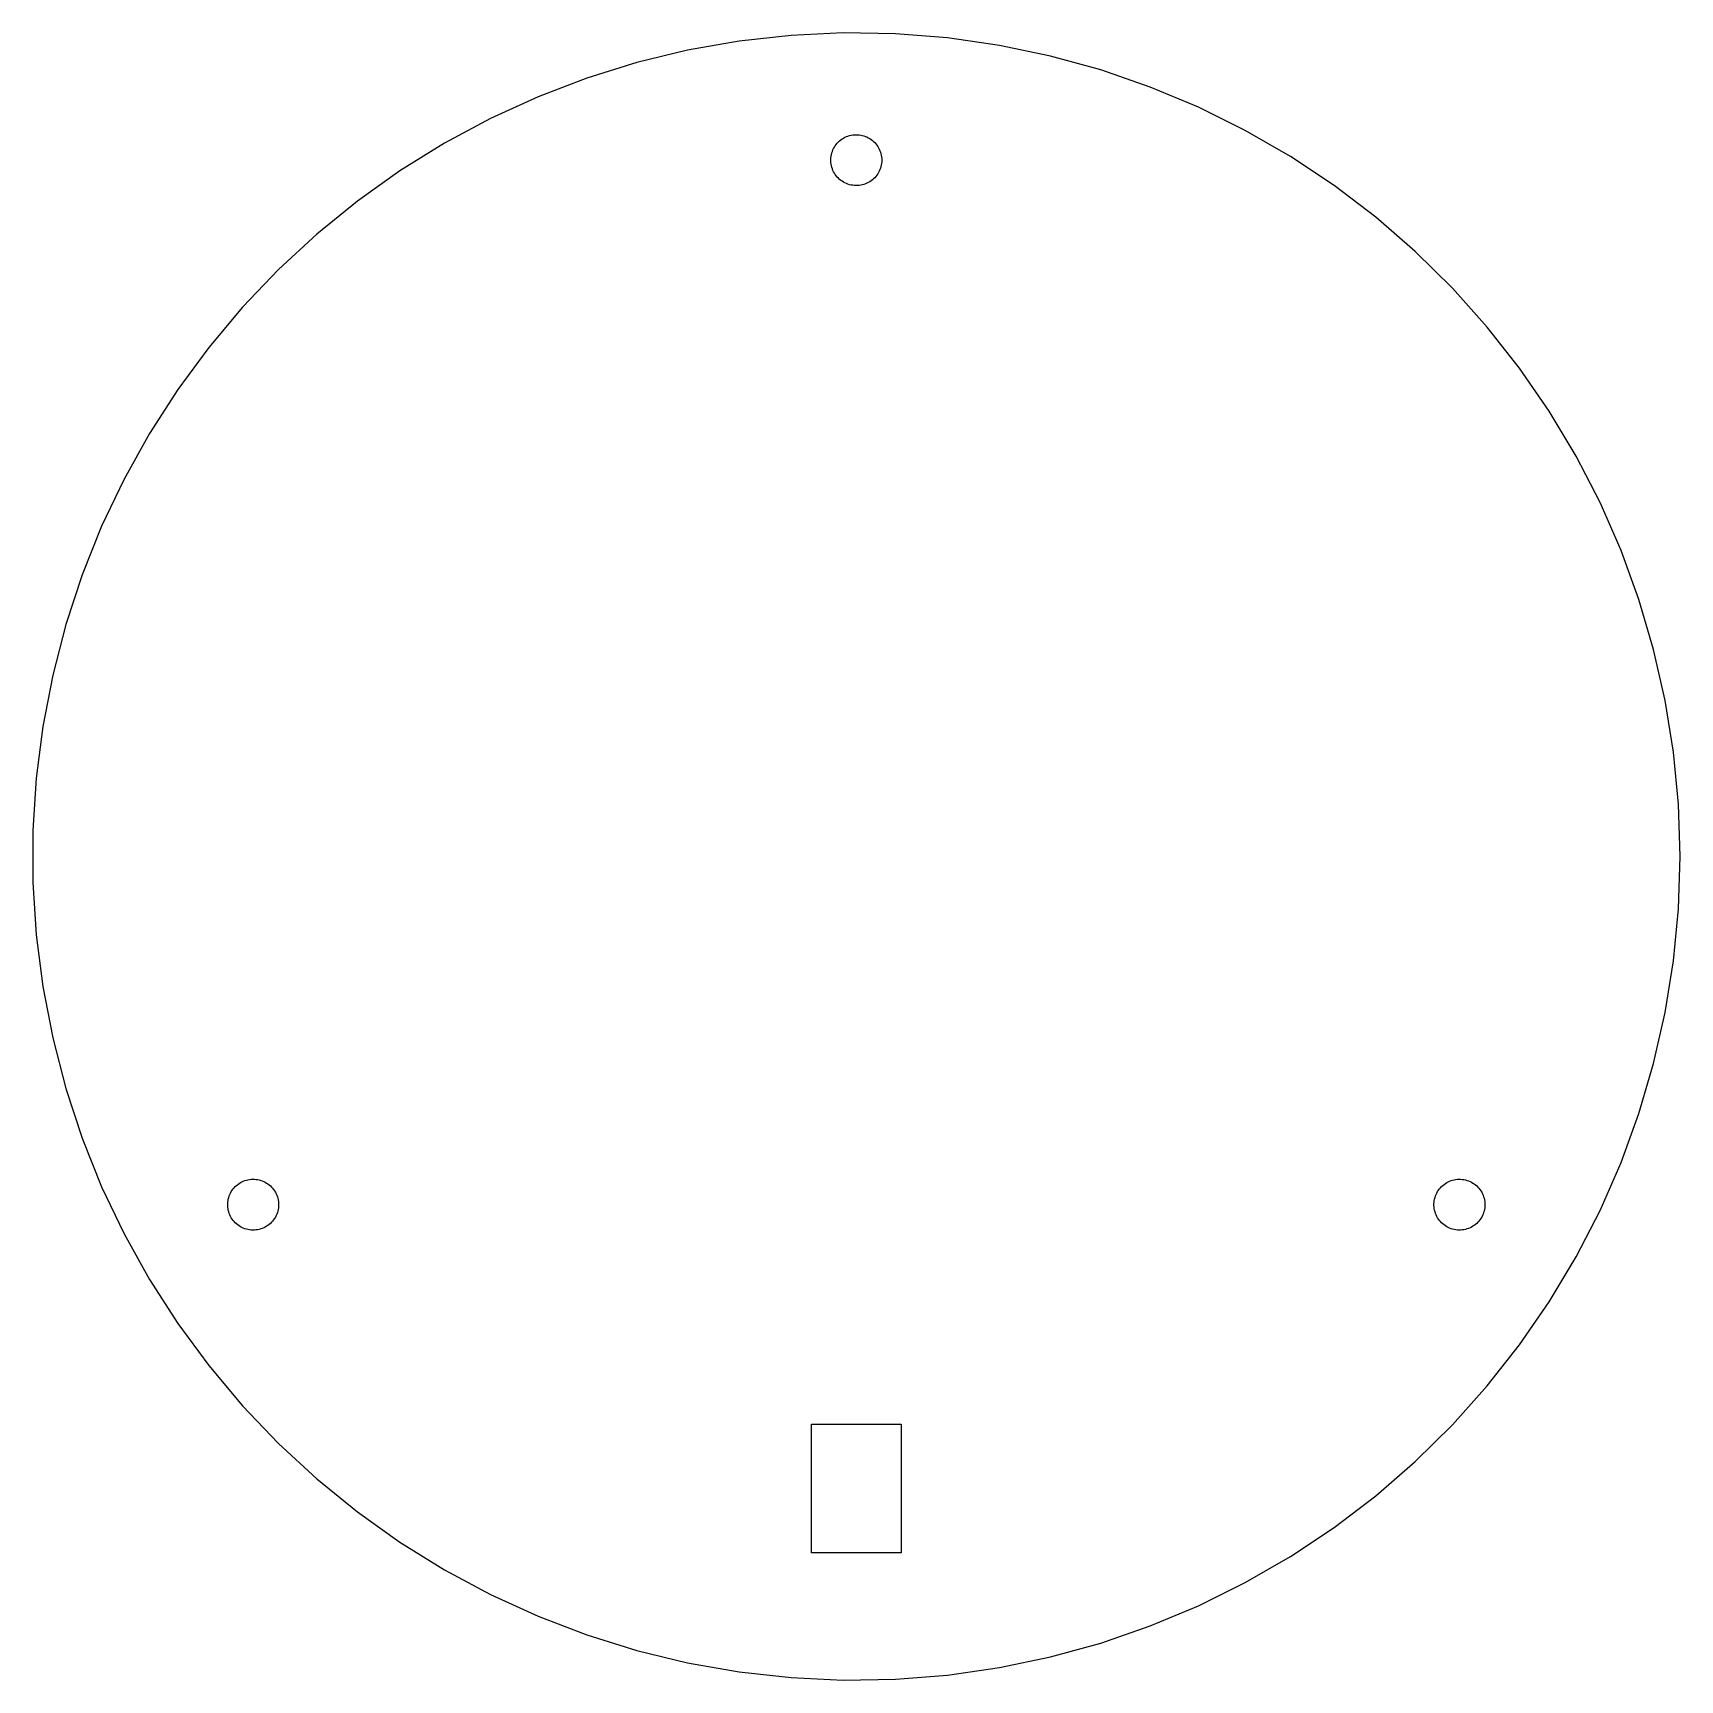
# Model space of a CAD drawing. Header units: metres. Extents: x -55 to 55, y -55 to 55.
import ezdxf

# ---------------------------------------------------------------- set-up
doc = ezdxf.new("R2010")
doc.units = ezdxf.units.M

msp = doc.modelspace()

# ---------------------------------------------------------------- linework, layer by layer
for p, q in [((-0.87262, 54.9931), (-4.35873, 54.827)), ((2.617, 54.9377), (-0.87262, 54.9931)), ((-7.8273, 54.4402), (-11.2644, 53.8341)), ((-4.35873, 54.827), (-7.8273, 54.4402)), ((6.0961, 54.6611), (2.617, 54.9377)), ((9.55064, 54.1644), (6.0961, 54.6611)), ((12.9667, 53.4496), (9.55064, 54.1644)), ((-14.6561, 53.0113), (-17.9887, 51.975)), ((-11.2644, 53.8341), (-14.6561, 53.0113)), ((16.3306, 52.5196), (12.9667, 53.4496)), ((-17.9887, 51.975), (-21.249, 50.7295)), ((19.6287, 51.3781), (16.3306, 52.5196)), ((-21.249, 50.7295), (-24.4237, 49.2796)), ((22.8478, 50.0298), (19.6287, 51.3781)), ((25.9749, 48.4799), (22.8478, 50.0298)), ((-24.4237, 49.2796), (-27.5, 47.6314)), ((28.9974, 46.7349), (25.9749, 48.4799)), ((-27.5, 47.6314), (-30.4656, 45.7913)), ((-1.51102, 47.279), (-1.45856, 47.3732)), ((-1.45856, 47.3732), (-1.40024, 47.464)), ((-1.40024, 47.464), (-1.33629, 47.5509)), ((-1.33629, 47.5509), (-1.26694, 47.6335)), ((-1.26694, 47.6335), (-1.1925, 47.7116)), ((-1.1925, 47.7116), (-1.11325, 47.7848)), ((-1.11325, 47.7848), (-1.02953, 47.8528)), ((-1.02953, 47.8528), (-0.94165, 47.9154)), ((-0.94165, 47.9154), (-0.849991, 47.9722)), ((-0.849991, 47.9722), (-0.754898, 48.0232)), ((-0.754898, 48.0232), (-0.656784, 48.068)), ((-0.656784, 48.068), (-0.556015, 48.1065)), ((-0.556015, 48.1065), (-0.453003, 48.1385)), ((-0.453003, 48.1385), (-0.34816, 48.164)), ((-0.34816, 48.164), (-0.241928, 48.1827)), ((-0.241928, 48.1827), (-0.13472, 48.1946)), ((-0.13472, 48.1946), (-0.026962, 48.1998)), ((-0.026962, 48.1998), (0.080887, 48.1981)), ((0.080887, 48.1981), (0.188416, 48.1895)), ((0.188416, 48.1895), (0.295197, 48.1742)), ((0.295197, 48.1742), (0.400787, 48.1521)), ((0.400787, 48.1521), (0.504761, 48.1233)), ((0.504761, 48.1233), (0.606705, 48.088)), ((0.606705, 48.088), (0.706192, 48.0464)), ((0.706192, 48.0464), (0.802856, 47.9985)), ((0.802856, 47.9985), (0.896271, 47.9445)), ((0.896271, 47.9445), (0.986084, 47.8848)), ((0.986084, 47.8848), (1.07193, 47.8194)), ((1.07193, 47.8194), (1.15346, 47.7488)), ((1.15346, 47.7488), (1.23035, 47.6731)), ((1.23035, 47.6731), (1.30226, 47.5927)), ((1.30226, 47.5927), (1.36896, 47.5079)), ((1.36896, 47.5079), (1.43013, 47.4191)), ((1.43013, 47.4191), (1.48553, 47.3265)), ((1.48553, 47.3265), (1.53497, 47.2307)), ((-1.69914, 46.5539), (-1.69229, 46.6616)), ((-1.69914, 46.4461), (-1.69914, 46.5539)), ((-1.69229, 46.3384), (-1.69914, 46.4461)), ((-1.69229, 46.6616), (-1.67863, 46.7686)), ((-1.67863, 46.2314), (-1.69229, 46.3384)), ((-1.67863, 46.7686), (-1.65822, 46.8745)), ((-1.65822, 46.1255), (-1.67863, 46.2314)), ((-1.65822, 46.8745), (-1.63113, 46.9789)), ((-1.63113, 46.9789), (-1.59747, 47.0814)), ((-1.59747, 47.0814), (-1.55737, 47.1816)), ((-1.55737, 47.1816), (-1.51102, 47.279)), ((1.53497, 47.2307), (1.57822, 47.1318)), ((1.57822, 47.1318), (1.61511, 47.0305)), ((1.61511, 47.0305), (1.64551, 46.9269)), ((1.64551, 46.9269), (1.66927, 46.8217)), ((1.66927, 46.8217), (1.68631, 46.7152)), ((1.68631, 46.2848), (1.66927, 46.1783)), ((1.68631, 46.7152), (1.69656, 46.6078)), ((1.69656, 46.3922), (1.68631, 46.2848)), ((1.69656, 46.6078), (1.7, 46.5)), ((1.7, 46.5), (1.69656, 46.3922)), ((31.9031, 44.8017), (28.9974, 46.7349)), ((-30.4656, 45.7913), (-33.3085, 43.7669)), ((-1.63113, 46.021), (-1.65822, 46.1255)), ((-1.59747, 45.9186), (-1.63113, 46.021)), ((-1.55737, 45.8184), (-1.59747, 45.9186)), ((-1.51102, 45.721), (-1.55737, 45.8184)), ((-1.45856, 45.6267), (-1.51102, 45.721)), ((-1.40024, 45.536), (-1.45856, 45.6267)), ((-1.33629, 45.4491), (-1.40024, 45.536)), ((-1.26694, 45.3665), (-1.33629, 45.4491)), ((-1.1925, 45.2884), (-1.26694, 45.3665)), ((-1.11325, 45.2152), (-1.1925, 45.2884)), ((-1.02953, 45.1472), (-1.11325, 45.2152)), ((-0.94165, 45.0846), (-1.02953, 45.1472)), ((0.986084, 45.1152), (0.896271, 45.0555)), ((1.07193, 45.1805), (0.986084, 45.1152)), ((1.15346, 45.2512), (1.07193, 45.1805)), ((1.23035, 45.3269), (1.15346, 45.2512)), ((1.30226, 45.4073), (1.23035, 45.3269)), ((1.36896, 45.4921), (1.30226, 45.4073)), ((1.43013, 45.5809), (1.36896, 45.4921)), ((1.48553, 45.6735), (1.43013, 45.5809)), ((1.53497, 45.7693), (1.48553, 45.6735)), ((1.57822, 45.8682), (1.53497, 45.7693)), ((1.61511, 45.9695), (1.57822, 45.8682)), ((1.64551, 46.073), (1.61511, 45.9695)), ((1.66927, 46.1783), (1.64551, 46.073)), ((-0.849991, 45.0278), (-0.94165, 45.0846)), ((-0.754898, 44.9768), (-0.849991, 45.0278)), ((-0.656784, 44.932), (-0.754898, 44.9768)), ((-0.556015, 44.8935), (-0.656784, 44.932)), ((-0.453003, 44.8615), (-0.556015, 44.8935)), ((-0.34816, 44.836), (-0.453003, 44.8615)), ((-0.241928, 44.8173), (-0.34816, 44.836)), ((-0.13472, 44.8053), (-0.241928, 44.8173)), ((-0.026962, 44.8002), (-0.13472, 44.8053)), ((0.080887, 44.8019), (-0.026962, 44.8002)), ((0.188416, 44.8105), (0.080887, 44.8019)), ((0.295197, 44.8258), (0.188416, 44.8105)), ((0.400787, 44.8479), (0.295197, 44.8258)), ((0.504761, 44.8767), (0.400787, 44.8479)), ((0.606705, 44.9119), (0.504761, 44.8767)), ((0.706192, 44.9536), (0.606705, 44.9119)), ((0.802856, 45.0015), (0.706192, 44.9536)), ((0.896271, 45.0555), (0.802856, 45.0015)), ((34.6804, 42.688), (31.9031, 44.8017)), ((-33.3085, 43.7669), (-36.0173, 41.5662)), ((37.318, 40.4025), (34.6804, 42.688)), ((-36.0173, 41.5662), (-38.5811, 39.1982)), ((39.8054, 37.9543), (37.318, 40.4025)), ((-38.5811, 39.1982), (-40.9895, 36.6723)), ((42.1324, 35.3533), (39.8054, 37.9543)), ((-40.9895, 36.6723), (-43.2329, 33.9987)), ((44.2899, 32.6099), (42.1324, 35.3533)), ((-43.2329, 33.9987), (-45.3022, 31.1883)), ((46.2689, 29.7352), (44.2899, 32.6099)), ((-45.3022, 31.1883), (-47.1891, 28.2522)), ((48.0617, 26.7408), (46.2689, 29.7352)), ((-47.1891, 28.2522), (-48.8859, 25.2025)), ((49.6609, 23.6387), (48.0617, 26.7408)), ((-48.8859, 25.2025), (-50.386, 22.0512)), ((51.0602, 20.4414), (49.6609, 23.6387)), ((-50.386, 22.0512), (-51.6831, 18.8111)), ((52.2539, 17.1618), (51.0602, 20.4414)), ((-51.6831, 18.8111), (-52.7721, 15.4953)), ((53.2372, 13.8131), (52.2539, 17.1618)), ((-52.7721, 15.4953), (-53.6486, 12.1171)), ((54.0061, 10.4088), (53.2372, 13.8131)), ((-53.6486, 12.1171), (-54.3091, 8.69006)), ((54.5575, 6.96257), (54.0061, 10.4088)), ((-54.3091, 8.69006), (-54.7509, 5.22807)), ((54.8893, 3.48831), (54.5575, 6.96257)), ((-54.7509, 5.22807), (-54.9723, 1.74503)), ((55, 0), (54.8893, 3.48831)), ((-54.9723, 1.74503), (-54.9723, -1.74503)), ((54.8893, -3.48831), (55, 0)), ((-54.9723, -1.74503), (-54.7509, -5.22807)), ((54.5575, -6.96257), (54.8893, -3.48831)), ((-54.7509, -5.22807), (-54.3091, -8.69006)), ((54.0061, -10.4088), (54.5575, -6.96257)), ((-54.3091, -8.69006), (-53.6486, -12.1171)), ((53.2372, -13.8131), (54.0061, -10.4088)), ((-53.6486, -12.1171), (-52.7721, -15.4953)), ((52.2539, -17.1618), (53.2372, -13.8131)), ((-52.7721, -15.4953), (-51.6831, -18.8111)), ((51.0602, -20.4414), (52.2539, -17.1618)), ((-51.6831, -18.8111), (-50.386, -22.0512)), ((49.6609, -23.6387), (51.0602, -20.4414)), ((-41.4627, -22.0384), (-41.3834, -21.9652)), ((-41.3834, -21.9652), (-41.2997, -21.8972)), ((-41.2997, -21.8972), (-41.2118, -21.8346)), ((-41.2118, -21.8346), (-41.1202, -21.7778)), ((-41.1202, -21.7778), (-41.0251, -21.7268)), ((-41.0251, -21.7268), (-40.927, -21.682)), ((-40.927, -21.682), (-40.8262, -21.6435)), ((-40.8262, -21.6435), (-40.7232, -21.6115)), ((-40.7232, -21.6115), (-40.6183, -21.586)), ((-40.6183, -21.586), (-40.5121, -21.5673)), ((-40.5121, -21.5673), (-40.4049, -21.5553)), ((-40.4049, -21.5553), (-40.2971, -21.5502)), ((-40.2971, -21.5502), (-40.1893, -21.5519)), ((-40.1893, -21.5519), (-40.0818, -21.5605)), ((-40.0818, -21.5605), (-39.975, -21.5758)), ((-39.975, -21.5758), (-39.8694, -21.5979)), ((-39.8694, -21.5979), (-39.7654, -21.6267)), ((-39.7654, -21.6267), (-39.6635, -21.6619)), ((-39.6635, -21.6619), (-39.564, -21.7036)), ((-39.564, -21.7036), (-39.4673, -21.7515)), ((-39.4673, -21.7515), (-39.3739, -21.8055)), ((-39.3739, -21.8055), (-39.2841, -21.8652)), ((-39.2841, -21.8652), (-39.1982, -21.9305)), ((-39.1982, -21.9305), (-39.1167, -22.0012)), ((39.0777, -22.0384), (39.1569, -21.9652)), ((39.1569, -21.9652), (39.2406, -21.8972)), ((39.2406, -21.8972), (39.3285, -21.8346)), ((39.3285, -21.8346), (39.4202, -21.7778)), ((39.4202, -21.7778), (39.5153, -21.7268)), ((39.5153, -21.7268), (39.6134, -21.682)), ((39.6134, -21.682), (39.7142, -21.6435)), ((39.7142, -21.6435), (39.8172, -21.6115)), ((39.8172, -21.6115), (39.922, -21.586)), ((39.922, -21.586), (40.0282, -21.5673)), ((40.0282, -21.5673), (40.1355, -21.5553)), ((40.1355, -21.5553), (40.2432, -21.5502)), ((40.2432, -21.5502), (40.3511, -21.5519)), ((40.3511, -21.5519), (40.4586, -21.5605)), ((40.4586, -21.5605), (40.5654, -21.5758)), ((40.5654, -21.5758), (40.671, -21.5979)), ((40.671, -21.5979), (40.7749, -21.6267)), ((40.7749, -21.6267), (40.8769, -21.6619)), ((40.8769, -21.6619), (40.9764, -21.7036)), ((40.9764, -21.7036), (41.073, -21.7515)), ((41.073, -21.7515), (41.1665, -21.8055)), ((41.1665, -21.8055), (41.2563, -21.8652)), ((41.2563, -21.8652), (41.3421, -21.9305)), ((41.3421, -21.9305), (41.4236, -22.0012)), ((-50.386, -22.0512), (-48.8859, -25.2025)), ((-41.9693, -23.1961), (-41.9625, -23.0884)), ((-41.9625, -23.0884), (-41.9488, -22.9814)), ((-41.9488, -22.9814), (-41.9284, -22.8755)), ((-41.9284, -22.8755), (-41.9013, -22.771)), ((-41.9013, -22.771), (-41.8677, -22.6686)), ((-41.8677, -22.6686), (-41.8276, -22.5684)), ((-41.8276, -22.5684), (-41.7812, -22.471)), ((-41.7812, -22.471), (-41.7287, -22.3767)), ((-41.7287, -22.3767), (-41.6704, -22.286)), ((-41.6704, -22.286), (-41.6065, -22.1991)), ((-41.6065, -22.1991), (-41.5371, -22.1165)), ((-41.5371, -22.1165), (-41.4627, -22.0384)), ((-39.1167, -22.0012), (-39.0398, -22.0769)), ((-39.0398, -22.0769), (-38.9679, -22.1573)), ((-38.9679, -22.1573), (-38.9012, -22.2421)), ((-38.9012, -22.2421), (-38.84, -22.3309)), ((-38.84, -22.3309), (-38.7846, -22.4235)), ((-38.7846, -22.4235), (-38.7352, -22.5193)), ((-38.7352, -22.5193), (-38.692, -22.6182)), ((-38.692, -22.6182), (-38.6551, -22.7195)), ((-38.6551, -22.7195), (-38.6247, -22.823)), ((-38.6247, -22.823), (-38.6009, -22.9283)), ((-38.6009, -22.9283), (-38.5838, -23.0348)), ((-38.5838, -23.0348), (-38.5736, -23.1422)), ((38.571, -23.1961), (38.5779, -23.0884)), ((38.5779, -23.0884), (38.5915, -22.9814)), ((38.5915, -22.9814), (38.6119, -22.8755)), ((38.6119, -22.8755), (38.639, -22.771)), ((38.639, -22.771), (38.6727, -22.6686)), ((38.6727, -22.6686), (38.7128, -22.5684)), ((38.7128, -22.5684), (38.7592, -22.471)), ((38.7592, -22.471), (38.8116, -22.3767)), ((38.8116, -22.3767), (38.8699, -22.286)), ((38.8699, -22.286), (38.9339, -22.1991)), ((38.9339, -22.1991), (39.0032, -22.1165)), ((39.0032, -22.1165), (39.0777, -22.0384)), ((41.4236, -22.0012), (41.5005, -22.0769)), ((41.5005, -22.0769), (41.5724, -22.1573)), ((41.5724, -22.1573), (41.6391, -22.2421)), ((41.6391, -22.2421), (41.7003, -22.3309)), ((41.7003, -22.3309), (41.7557, -22.4235)), ((41.7557, -22.4235), (41.8051, -22.5193)), ((41.8051, -22.5193), (41.8484, -22.6182)), ((41.8484, -22.6182), (41.8853, -22.7195)), ((41.8853, -22.7195), (41.9157, -22.823)), ((41.9157, -22.823), (41.9395, -22.9283)), ((41.9395, -22.9283), (41.9565, -23.0348)), ((41.9565, -23.0348), (41.9668, -23.1422)), ((-41.9693, -23.3039), (-41.9693, -23.1961)), ((-41.9625, -23.4116), (-41.9693, -23.3039)), ((-41.9488, -23.5186), (-41.9625, -23.4116)), ((-41.9284, -23.6245), (-41.9488, -23.5186)), ((-41.9013, -23.7289), (-41.9284, -23.6245)), ((-41.8677, -23.8314), (-41.9013, -23.7289)), ((-41.8276, -23.9316), (-41.8677, -23.8314)), ((-41.7812, -24.029), (-41.8276, -23.9316)), ((-41.7287, -24.1232), (-41.7812, -24.029)), ((-41.6704, -24.214), (-41.7287, -24.1232)), ((-38.84, -24.1691), (-38.9012, -24.2579)), ((-38.7846, -24.0765), (-38.84, -24.1691)), ((-38.7352, -23.9807), (-38.7846, -24.0765)), ((-38.692, -23.8818), (-38.7352, -23.9807)), ((-38.6551, -23.7805), (-38.692, -23.8818)), ((-38.6247, -23.6769), (-38.6551, -23.7805)), ((-38.6009, -23.5717), (-38.6247, -23.6769)), ((-38.5838, -23.4652), (-38.6009, -23.5717)), ((-38.5736, -23.3578), (-38.5838, -23.4652)), ((-38.5736, -23.1422), (-38.5702, -23.25)), ((-38.5702, -23.25), (-38.5736, -23.3578)), ((38.571, -23.3039), (38.571, -23.1961)), ((38.5779, -23.4116), (38.571, -23.3039)), ((38.5915, -23.5186), (38.5779, -23.4116)), ((38.6119, -23.6245), (38.5915, -23.5186)), ((38.639, -23.7289), (38.6119, -23.6245)), ((38.6727, -23.8314), (38.639, -23.7289)), ((38.7128, -23.9316), (38.6727, -23.8314)), ((38.7592, -24.029), (38.7128, -23.9316)), ((38.8116, -24.1232), (38.7592, -24.029)), ((38.8699, -24.214), (38.8116, -24.1232)), ((41.7003, -24.1691), (41.6391, -24.2579)), ((41.7557, -24.0765), (41.7003, -24.1691)), ((41.8051, -23.9807), (41.7557, -24.0765)), ((41.8484, -23.8818), (41.8051, -23.9807)), ((41.8853, -23.7805), (41.8484, -23.8818)), ((41.9157, -23.6769), (41.8853, -23.7805)), ((41.9395, -23.5717), (41.9157, -23.6769)), ((41.9565, -23.4652), (41.9395, -23.5717)), ((41.9668, -23.3578), (41.9565, -23.4652)), ((41.9668, -23.1422), (41.9702, -23.25)), ((41.9702, -23.25), (41.9668, -23.3578)), ((48.0617, -26.7408), (49.6609, -23.6387)), ((-48.8859, -25.2025), (-47.1891, -28.2522)), ((-41.6065, -24.3009), (-41.6704, -24.214)), ((-41.5371, -24.3835), (-41.6065, -24.3009)), ((-41.4627, -24.4616), (-41.5371, -24.3835)), ((-41.3834, -24.5348), (-41.4627, -24.4616)), ((-41.2997, -24.6028), (-41.3834, -24.5348)), ((-41.2118, -24.6654), (-41.2997, -24.6028)), ((-41.1202, -24.7222), (-41.2118, -24.6654)), ((-41.0251, -24.7732), (-41.1202, -24.7222)), ((-40.927, -24.818), (-41.0251, -24.7732)), ((-40.8262, -24.8565), (-40.927, -24.818)), ((-40.7232, -24.8885), (-40.8262, -24.8565)), ((-40.6183, -24.914), (-40.7232, -24.8885)), ((-40.5121, -24.9327), (-40.6183, -24.914)), ((-40.4049, -24.9446), (-40.5121, -24.9327)), ((-40.2971, -24.9498), (-40.4049, -24.9446)), ((-40.1893, -24.9481), (-40.2971, -24.9498)), ((-40.0818, -24.9395), (-40.1893, -24.9481)), ((-39.975, -24.9242), (-40.0818, -24.9395)), ((-39.8694, -24.9021), (-39.975, -24.9242)), ((-39.7654, -24.8733), (-39.8694, -24.9021)), ((-39.6635, -24.838), (-39.7654, -24.8733)), ((-39.564, -24.7964), (-39.6635, -24.838)), ((-39.4673, -24.7485), (-39.564, -24.7964)), ((-39.3739, -24.6945), (-39.4673, -24.7485)), ((-39.2841, -24.6348), (-39.3739, -24.6945)), ((-39.1982, -24.5694), (-39.2841, -24.6348)), ((-39.1167, -24.4988), (-39.1982, -24.5694)), ((-39.0398, -24.4231), (-39.1167, -24.4988)), ((-38.9679, -24.3427), (-39.0398, -24.4231)), ((-38.9012, -24.2579), (-38.9679, -24.3427)), ((38.9339, -24.3009), (38.8699, -24.214)), ((39.0032, -24.3835), (38.9339, -24.3009)), ((39.0777, -24.4616), (39.0032, -24.3835)), ((39.1569, -24.5348), (39.0777, -24.4616)), ((39.2406, -24.6028), (39.1569, -24.5348)), ((39.3285, -24.6654), (39.2406, -24.6028)), ((39.4202, -24.7222), (39.3285, -24.6654)), ((39.5153, -24.7732), (39.4202, -24.7222)), ((39.6134, -24.818), (39.5153, -24.7732)), ((39.7142, -24.8565), (39.6134, -24.818)), ((39.8172, -24.8885), (39.7142, -24.8565)), ((39.922, -24.914), (39.8172, -24.8885)), ((40.0282, -24.9327), (39.922, -24.914)), ((40.1355, -24.9446), (40.0282, -24.9327)), ((40.2432, -24.9498), (40.1355, -24.9446)), ((40.3511, -24.9481), (40.2432, -24.9498)), ((40.4586, -24.9395), (40.3511, -24.9481)), ((40.5654, -24.9242), (40.4586, -24.9395)), ((40.671, -24.9021), (40.5654, -24.9242)), ((40.7749, -24.8733), (40.671, -24.9021)), ((40.8769, -24.838), (40.7749, -24.8733)), ((40.9764, -24.7964), (40.8769, -24.838)), ((41.073, -24.7485), (40.9764, -24.7964)), ((41.1665, -24.6945), (41.073, -24.7485)), ((41.2563, -24.6348), (41.1665, -24.6945)), ((41.3421, -24.5694), (41.2563, -24.6348)), ((41.4236, -24.4988), (41.3421, -24.5694)), ((41.5005, -24.4231), (41.4236, -24.4988)), ((41.5724, -24.3427), (41.5005, -24.4231)), ((41.6391, -24.2579), (41.5724, -24.3427)), ((46.2689, -29.7352), (48.0617, -26.7408)), ((-47.1891, -28.2522), (-45.3022, -31.1883)), ((44.2899, -32.6099), (46.2689, -29.7352)), ((-45.3022, -31.1883), (-43.2329, -33.9987)), ((42.1324, -35.3533), (44.2899, -32.6099)), ((-43.2329, -33.9987), (-40.9895, -36.6723)), ((39.8054, -37.9543), (42.1324, -35.3533)), ((-40.9895, -36.6723), (-38.5811, -39.1982)), ((-3, -46.5), (-3, -37.9)), ((-3, -37.9), (3, -37.9)), ((3, -37.9), (3, -46.5)), ((37.318, -40.4025), (39.8054, -37.9543)), ((-38.5811, -39.1982), (-36.0173, -41.5662)), ((34.6804, -42.688), (37.318, -40.4025)), ((-36.0173, -41.5662), (-33.3085, -43.7669)), ((31.9031, -44.8017), (34.6804, -42.688)), ((-33.3085, -43.7669), (-30.4656, -45.7913)), ((28.9974, -46.7349), (31.9031, -44.8017)), ((-30.4656, -45.7913), (-27.5, -47.6314)), ((3, -46.5), (-3, -46.5)), ((25.9749, -48.4799), (28.9974, -46.7349)), ((-27.5, -47.6314), (-24.4237, -49.2796)), ((-24.4237, -49.2796), (-21.249, -50.7295)), ((22.8478, -50.0298), (25.9749, -48.4799)), ((19.6287, -51.3781), (22.8478, -50.0298)), ((-21.249, -50.7295), (-17.9887, -51.975)), ((16.3306, -52.5196), (19.6287, -51.3781)), ((-17.9887, -51.975), (-14.6561, -53.0113)), ((12.9667, -53.4496), (16.3306, -52.5196)), ((-14.6561, -53.0113), (-11.2644, -53.8341)), ((-11.2644, -53.8341), (-7.8273, -54.4402)), ((9.55064, -54.1644), (12.9667, -53.4496)), ((-7.8273, -54.4402), (-4.35873, -54.827)), ((-4.35873, -54.827), (-0.87262, -54.9931)), ((-0.87262, -54.9931), (2.617, -54.9377)), ((2.617, -54.9377), (6.0961, -54.6611)), ((6.0961, -54.6611), (9.55064, -54.1644))]:
    msp.add_line(p, q)

doc.saveas('drawing.dxf')
